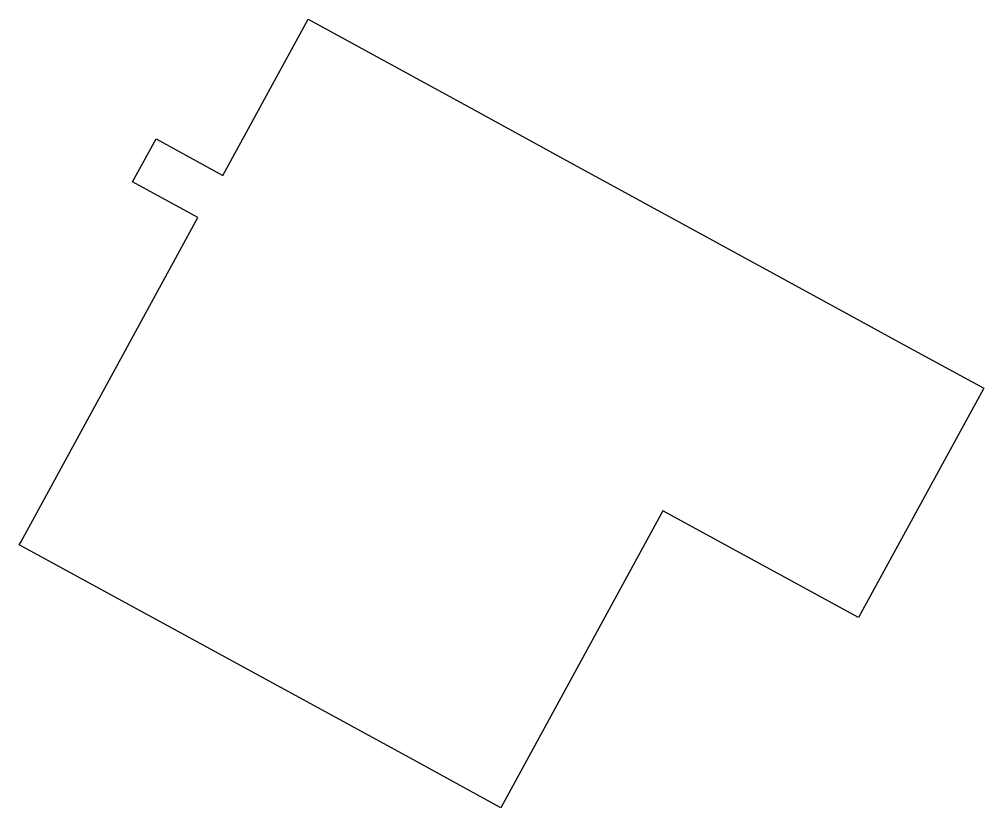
# Model space of a CAD drawing. Extents: x 990310 to 990631, y 216616 to 216879.
import ezdxf

# ---------------------------------------------------------------- set-up
doc = ezdxf.new("R2010")
doc.units = 21
doc.layers.add('PUBLIC_FOOTPRINT', color=4, linetype='Continuous')

msp = doc.modelspace()

# ---------------------------------------------------------------- linework, layer by layer
at = {"layer": 'PUBLIC_FOOTPRINT'}
msp.add_lwpolyline([(990493.44, 216830.92), (990565.84, 216791.39), (990589.76, 216778.33), (990603.77, 216770.68), (990630.82, 216755.91), (990630.06, 216754.51), (990589.19, 216679.66), (990524.2, 216715.14), (990470.33, 216616.48), (990440.07, 216633), (990310.33, 216703.84), (990310.79, 216704.69), (990357.61, 216790.43), (990369.71, 216812.61), (990347.97, 216824.48), (990355.78, 216838.77), (990377.98, 216826.64), (990406.29, 216878.51), (990458.05, 216850.25)], close=True, dxfattribs=at)

doc.saveas('drawing.dxf')
